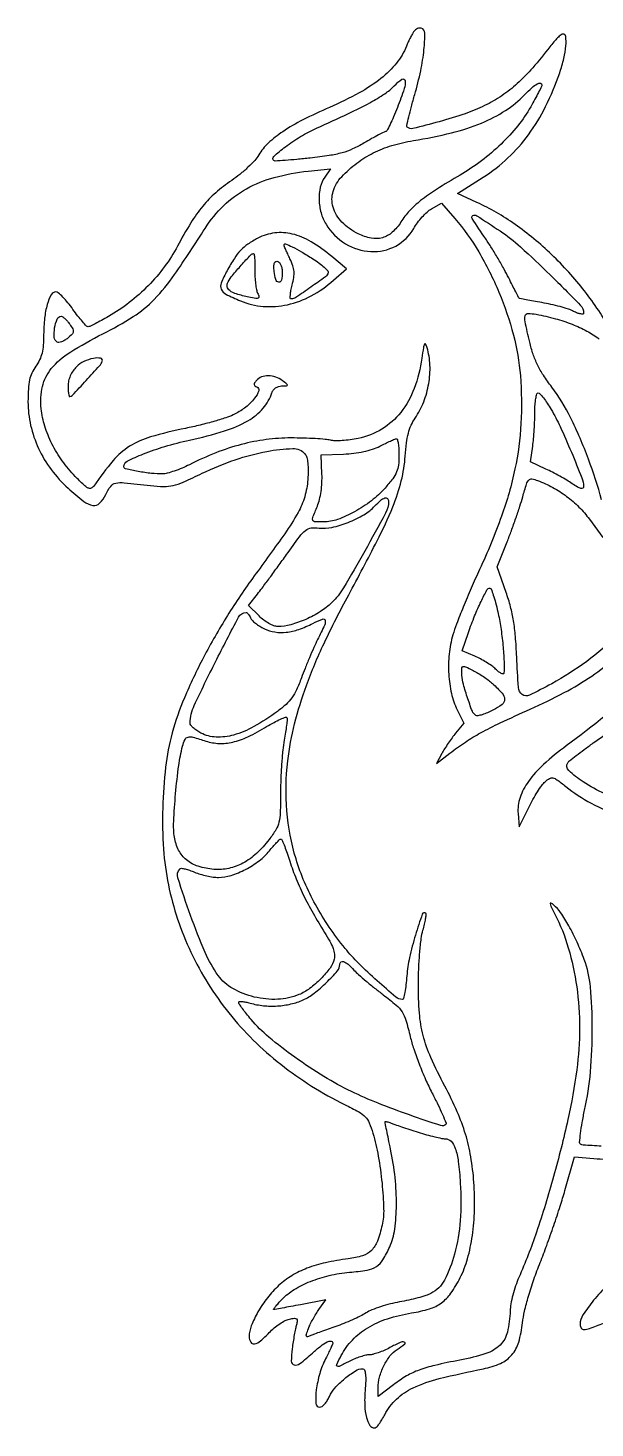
# Model space of a CAD drawing. Extents: x 42 to 468, y 35 to 447.
# Drawn here: x 42.5 to 205.3, y 45 to 446.7 of the extents above; entities that cross this region are included whole.
import ezdxf

# ---------------------------------------------------------------- set-up
doc = ezdxf.new("R2010")
doc.units = 0

msp = doc.modelspace()

# ---------------------------------------------------------------- linework, layer by layer
for points in [[(209.957149, 359.729922, 0.03733), (202.247945, 371.283036, 0.035959), (192.817339, 381.716784, 0.037023), (182.309511, 390.388472, 0.046686), (171.38899, 396.679453), (165.841255, 399.21929), (173.170627, 403.924851, 0.045356), (180.274082, 409.453728, 0.046527), (186.197566, 416.129408, 0.043552), (191.091796, 424.189115, 0.03184), (195.123324, 433.858447, 0.023636), (196.337103, 438.015215, 0.038648), (196.920049, 441.637109, 0.04897), (196.879403, 444.253116, 0.381377), (196.042632, 445, 0.177013), (195.523265, 444.810182, 0.018426), (194.546155, 443.922208, 0.021078), (193.432081, 442.736252, 0.015357), (192.292632, 441.330922, -0.01638), (187.383671, 435.301756, -0.030206), (182.954355, 430.792828, -0.035005), (178.510888, 427.316169, -0.03416), (173.590535, 424.461896, -0.032065), (167.994991, 422.140507, -0.015038), (160.502344, 419.83037, -0.007032), (152.978984, 417.869735, -0.26235), (151.339076, 418.327591, -0.256252), (151.23291, 418.691729, -0.002976), (151.80984, 421.224429, -0.008125), (152.553232, 424.182989, -0.005105), (153.513461, 427.617385, 0.018345), (155.23083, 434.452689, 0.027707), (156.172448, 440.51592, 0.025799), (156.396528, 445.271846, 0.316252), (155.400085, 446.676179, 0.116886), (154.906314, 446.729902, 0.070295), (154.334665, 446.57495, 0.064212), (153.775423, 446.24479, 0.064046), (153.317683, 445.783305, 0.034187), (152.858574, 445.090227, 0.010762), (152.267466, 443.995721, 0.010694), (151.658659, 442.74268, 0.011659), (151.122139, 441.5, -0.074767), (148.267435, 436.666758, -0.054301), (143.817499, 432.268691, -0.043195), (137.523612, 428.102698, -0.022286), (129.029803, 423.959825, 0.015255), (121.39076, 420.365894, 0.030479), (115.636407, 416.985092, 0.038951), (111.465789, 413.680936, 0.072601), (108.767387, 410.330323, -0.0514), (107.596696, 408.743948, -0.019017), (105.647978, 406.760211, -0.018611), (103.341114, 404.740786, -0.021325), (100.989836, 402.993098, 0.030649), (96.381016, 399.432154, 0.04034), (92.679742, 395.623097, 0.034647), (89.248318, 390.828183, 0.015785), (85.414973, 384.137942, -0.037809), (81.696752, 378.263921, -0.034033), (77.013929, 372.793141, -0.033651), (71.573123, 367.948223, -0.034888), (65.594162, 363.94061, -0.005789), (63.587905, 362.820553, -0.008204), (61.775609, 361.874303, -0.005101), (60.239501, 361.123575, -0.108396), (59.748337, 361.009384, -0.210962), (59.313902, 361.194775, -0.008853), (58.162283, 362.471507, -0.013969), (56.83551, 364.08471, -0.009339), (55.404532, 366, 0.016048), (53.933258, 367.915088, 0.022047), (52.483248, 369.53125, 0.019601), (51.204541, 370.7375, 0.181208), (50.50402, 371, 0.276995), (49.149764, 370.187409, 0.05285), (48.026987, 367.411178, 0.04278), (47.253461, 363.457489, 0.026931), (47, 358.755147, -0.018425), (46.886839, 355.685358, -0.042195), (46.522788, 353.400915, -0.051299), (45.839676, 351.499351, -0.043078), (44.75, 349.65437, 0.045066), (43.617029, 347.718584, 0.055519), (42.942416, 345.739566, 0.041088), (42.600033, 343.227774, 0.013337), (42.5, 339.478283, 0.056317), (43.264578, 332.711676, 0.052385), (45.523697, 326.109829, 0.051338), (49.160853, 320.000151, 0.049775), (54.000159, 314.689766, 0.017519), (58.535527, 310.890756, 0.123694), (61.145557, 309.737367, 0.245384), (63.070553, 310.356742, 0.083834), (64.806356, 312.835188, -0.049451), (66.239296, 315.212137, -0.184058), (67.689283, 316.132196, -0.075054), (70.099367, 316.256557, -0.004149), (77.623076, 315.451702, 0.022221), (81.475285, 315.179928, 0.064336), (84.129031, 315.452885, 0.046482), (87.068346, 316.439646, 0.007591), (92.530744, 318.957838, -0.02878), (101.961893, 322.83021, -0.036534), (111.059484, 325.240876, -0.038432), (118.536218, 326.060322, -0.231616), (121.997927, 324.502498, -0.109572), (122.508198, 323.508939, -0.036131), (122.81024, 321.885505, -0.029609), (122.921542, 319.76807, -0.016382), (122.819399, 317.17997, -0.052888), (121.933011, 312.249749, -0.055892), (120.039866, 307.711852, -0.027715), (116.199978, 301.618561, -0.003846), (107.448767, 289.5, 0.019111), (99.743815, 278.113566, 0.018703), (92.871801, 266.091342, 0.019704), (87.382071, 254.505017, 0.034699), (83.913622, 244.5, 0.036755), (82.011947, 234.657581, 0.023), (81.17454, 222.94769, 0.022909), (81.41616, 211.111779, 0.034306), (82.805235, 200.869982, 0.059583), (89.273068, 181.509369, 0.058752), (100.146624, 164.11984, 0.057318), (115.044933, 149.378432, 0.051912), (133.383337, 137.833561, -0.0117), (137.4321, 135.717854, -0.071836), (139.304072, 134.299625, -0.094885), (140.455436, 132.579329, -0.027991), (141.53204, 129.580154, -0.029326), (143.062173, 123.046256, -0.01813), (144.125274, 115.227922, -0.017319), (144.599944, 107.850932, -0.062741), (144.151439, 103.17849, -0.033559), (142.798694, 98.61386, -0.108725), (141.098583, 95.971938, -0.119877), (138.54969, 94.430932, -0.045247), (134.452158, 93.53729, 0.02186), (127.861826, 92.419504, 0.038821), (122.586432, 90.84912, 0.045479), (118.23204, 88.70352, 0.049037), (114.454786, 85.851558, 0.040175), (111.259737, 82.392732, 0.035654), (108.516002, 78.331812, 0.037309), (106.597167, 74.342544, 0.09371), (106, 71.184276, 0.136108), (106.436086, 69.611967, 0.318771), (107.49623, 69.148021, 0.126091), (109.258824, 70.01148, 0.027064), (111.744923, 72.376726, -0.029672), (113.15679, 73.706009, -0.026763), (114.763855, 74.908641, -0.027737), (116.322699, 75.829266, -0.072407), (117.549565, 76.254226, -0.020209), (119.023303, 76.474656, -0.199744), (119.611825, 76.301442, -0.26396), (119.809363, 75.798291, -0.034334), (119.558987, 74.6275, 0.020047), (119.283517, 73.49808, 0.005758), (118.947759, 71.729641, 0.005784), (118.614832, 69.724596, 0.006123), (118.335099, 67.75, 0.030978), (118.094147, 64.134674, 0.354586), (118.927452, 63.097631, 0.223871), (120.551827, 63.47469, 0.016538), (124.13168, 66.5, -0.017455), (126.537268, 68.525399, -0.049468), (128.38684, 69.700616, -0.123493), (129.516988, 69.955054, -0.407115), (130, 69.460162, -0.10178), (129.925962, 69.100213, -0.004257), (129.396281, 67.895514, -0.007205), (128.732181, 66.474425, -0.005043), (127.944785, 64.89177, 0.046361), (126.239211, 60.610246, 0.041094), (125.265591, 55.91093, 0.04355), (125.130102, 52.053117, 0.399081), (126.239389, 51, 0.155851), (126.911494, 51.214711, 0.053628), (127.684336, 51.900214, 0.047023), (128.428971, 52.89185, 0.039373), (129.026741, 54.06456, -0.088276), (130.542898, 56.436265, -0.033676), (133.39945, 59.143579, -0.031883), (136.487375, 61.383279, -0.141882), (138.616982, 62, -0.318699), (139.114407, 61.647098, -0.058907), (139.372774, 60.48641, -0.03488), (139.433283, 58.573257, -0.010497), (139.261205, 55.665287, 0.029348), (139.170433, 51.428237, 0.053905), (139.668427, 48.017055, 0.077635), (140.644903, 45.755728, 0.257529), (142.01486, 45, 0.209445), (142.48982, 45.208084, 0.024183), (143.254326, 46.122034, 0.025826), (144.09277, 47.356572, 0.018305), (144.908012, 48.819689, -0.086706), (148.274342, 53.296709, -0.079522), (153.054098, 56.527436, -0.048122), (160.534935, 59.16948, -0.011982), (173.214829, 61.996545, 0.055081), (178.143089, 63.550547, 0.112847), (181.374084, 65.957418, 0.105623), (183.366887, 69.645983, 0.044438), (184.470681, 75.203643, -0.031307), (185.032165, 78.477912, -0.013127), (186.176729, 82.803465, -0.012325), (187.718685, 87.624165, -0.011341), (189.536759, 92.5, 0.007295), (191.414891, 97.415051, 0.004839), (193.432762, 103.106283, 0.00487), (195.285469, 108.672561, 0.009454), (196.637505, 113.159686), (199.349987, 122.819373), (204.924994, 122.357649, -0.00815), (212.255213, 121.630087, -0.068143)], [(207.079211, 125.858922, -0.001345), (201.858184, 126.186287, -0.122676), (201.131875, 126.418497, -0.281819), (200.854667, 126.967162, -0.009184), (201.11117, 129.525561, -0.015129), (201.577174, 132.639495, -0.009639), (202.298116, 136.231399, 0.032802), (203.973703, 147.186333, 0.022262), (204.499688, 159.799214, 0.021993), (203.948036, 171.573535, 0.065782), (202.175499, 179.420093, 0.018687), (200.12316, 184.399997, 0.020515), (197.761866, 189.056516, 0.021364), (195.399415, 192.883512, 0.070692), (193.414053, 195.07133, 0.041741), (192.620873, 195.624861, 0.621311), (192.404772, 195.481409, 0.081716), (192.628965, 194.730632, 0.004351), (193.743754, 192.491608, -0.046481), (197.606965, 182.756282, -0.036314), (200.004452, 171.632168, -0.034812), (200.837966, 159.75832, -0.03393), (200.030002, 147.779803, -0.020918), (197.479774, 133.523721, -0.0133), (193.382106, 117.165355, -0.013343), (188.466883, 101.203725, -0.022749), (183.409926, 88.20041, 0.022525), (182.479818, 85.811913, 0.017493), (181.678635, 83.139976, 0.01781), (181.106735, 80.591151, 0.040259), (180.90032, 78.62557, -0.051643), (180.121363, 72.542096, -0.141866), (178.020001, 68.806416, -0.1177), (173.967515, 66.364965, -0.030202), (166.5, 64.477937, 0.009095), (159.256458, 62.969425, 0.032927), (154.745885, 61.626648, 0.044717), (151.201109, 59.938111, 0.029521), (147.455954, 57.414516), (143, 54.01321), (143, 56.538724, -0.06744), (143.412555, 59.58347, -0.047485), (144.645183, 62.81646, -0.048382), (146.417372, 65.669451, -0.084759), (148.447683, 67.557677, 0.021518), (150.63793, 69.131485, 0.626362), (150.524863, 69.650602, 0.170172), (149.302926, 69.528082, 0.01374), (146.372054, 68.059422, -0.019788), (144.750274, 67.271138, -0.019205), (143.055157, 66.604955, -0.019524), (141.521586, 66.135584, -0.064582), (140.476251, 66, 0.060259), (139.438004, 65.874416, 0.019104), (137.935824, 65.444166, 0.018765), (136.283073, 64.832088, 0.019822), (134.711442, 64.107799, -0.005481), (131.855631, 62.691046, -0.277734), (131.258787, 62.746264, -0.361741), (131.131689, 63.259981, -0.007443), (132.410724, 65.79966, -0.071343), (135.609227, 70.243452, -0.065266), (140.017658, 73.765815, -0.057776), (145.684229, 76.353413, -0.038651), (152.622621, 78.019589, 0.033831), (157.748555, 79.198447, 0.083832), (161.18865, 80.906945, 0.084027), (163.872366, 83.647585, 0.034104), (166.563204, 88.146147, 0.049933), (168.675747, 93.575085, 0.032106), (170.066327, 100.192536, 0.029415), (170.692606, 107.619884, 0.024886), (170.499874, 115.5, 0.022944), (169.612638, 122.852233, 0.031961), (168.102822, 129.304079, 0.03041), (165.7173, 135.747504, 0.018194), (162.150624, 143.097964, -0.017046), (158.145676, 151.303629, -0.041937), (155.935184, 157.630037, -0.044005), (154.869785, 164.053343, -0.020489), (154.570292, 172.5, -0.009939), (154.685425, 177.030457, -0.009978), (154.980492, 181.546839, -0.009842), (155.393691, 185.47217, -0.038827), (155.881289, 187.850942, 0.011948), (156.326363, 189.552064, 0.01778), (156.626723, 191.061287, 0.013028), (156.794428, 192.2975, 0.227345), (156.66339, 192.669943, 0.55297), (155.680473, 192.44514, 0.010559), (153.729694, 186.450158, 0.018229), (152.031714, 179.989941, 0.03606), (151.247918, 174.75, -0.010693), (150.994083, 172.162228, -0.017442), (150.65568, 169.982813, -0.011562), (150.284348, 168.257943, -0.346896), (149.957301, 168, -0.176498), (148.13557, 168.663742, -0.007154), (142.747686, 173.323942, -0.013506), (137.427365, 178.324469, -0.026453), (133.522868, 182.631041, -0.044043), (125.018399, 195.18152, -0.052776), (119.436003, 208.309472, -0.054006), (116.811217, 222.053466, -0.049791), (117.080123, 236.431132, -0.031924), (119.036873, 247.062001, -0.026449), (122.425016, 258.064176, -0.022732), (127.491198, 270.145155, -0.013446), (134.564557, 284.089928, 0.005526), (142.726582, 299.568284, 0.021819), (147.220716, 309.352522, 0.034882), (149.670229, 316.813719, 0.045364), (150.793008, 323.91498, -0.014532), (151.15091, 327.662834, -0.03273), (151.688876, 330.464532, -0.041269), (152.484474, 332.730695, -0.044055), (153.627809, 334.783475, 0.055695), (156.088588, 339.453528, 0.051349), (157.54124, 344.680488, 0.052109), (157.884909, 350.014283, 0.061566), (157.066208, 355, 0.053172), (156.654701, 355.995496, 0.605594), (156.324742, 355.990061, 0.076956), (156.012901, 355.022125, 0.004666), (155.560076, 352, -0.053829), (153.367459, 343.302592, -0.079129), (149.509645, 336.445034, -0.088219), (144.083174, 331.642784, -0.086156), (137.289921, 328.956388, -0.017942), (135.018341, 328.569234, -0.017431), (132.702853, 328.341415, -0.017636), (130.656103, 328.284199, -0.059717), (129.332494, 328.452685, 0.040622), (127.855005, 328.698259, 0.006714), (124.971661, 328.900644, 0.007337), (121.565669, 329.043693, 0.006428), (118.003238, 329.095157, 0.033473), (110.887042, 328.629584, 0.031295), (103.731285, 327.217574, 0.029507), (96.420397, 324.824085, 0.023414), (88.83822, 321.41802, -0.017815), (86.711673, 320.433985, -0.017218), (84.496378, 319.591689, -0.017423), (82.497425, 318.986321, -0.058461), (81.145387, 318.792437, -0.033619), (77.9287, 318.926233, -0.019611), (74.108919, 319.495723, -0.010541), (70.514351, 320.255478, -0.348519), (70, 320.903757, -0.284387), (70.935294, 322.415168, -0.02027), (75.647559, 324.530698, -0.024168), (81.771198, 326.649501, -0.016778), (88.864966, 328.470133, 0.020458), (98.909083, 331.126892, 0.055698), (105.643122, 334.059955, 0.08136), (109.988821, 337.606059, 0.104548), (112.526172, 342.082462, -0.088915), (112.92472, 342.839303, -0.074914), (113.58256, 343.463534, -0.072858), (114.414116, 343.879867, -0.076185), (115.317388, 344.031803, 0.00758), (116.74757, 344.074334, 0.355507), (116.950329, 344.25507, 0.271665), (116.838939, 344.541489, 0.00545), (115.55887, 345.531803, 0.078499), (113.612721, 346.572065, 0.081544), (111.466357, 346.94377, 0.090487), (109.50488, 346.603571, 0.132227), (108.080707, 345.597246, 0.031553), (107.557316, 344.878858, 0.157469), (107.433539, 344.402429, 0.22998), (107.630722, 344.050151, 0.071787), (108.187099, 343.770967, -0.416576), (108.747585, 342.638609, -0.08634), (107.560001, 340.475374, -0.056021), (105.050732, 337.970337, -0.050264), (101.959005, 335.979086, -0.037387), (99.754244, 335.054701, -0.010012), (96.122518, 333.922347, -0.010088), (91.931972, 332.798401, -0.010265), (87.72363, 331.851427, 0.019517), (77.666244, 329.391974, 0.070659), (71.664788, 326.712269, 0.077238), (66.926644, 322.596658, 0.026265), (61.399748, 315.309864, -0.149827), (60.622255, 314.685027, -0.217063), (59.755446, 314.726641, -0.072937), (58.506368, 315.62041, -0.008422), (56.057128, 318.060571, -0.037464), (52.34613, 322.506713, -0.038657), (49.383243, 327.412224, -0.040308), (47.319824, 332.496966, -0.050564), (46.290284, 337.476359, -0.082303), (46.684041, 343.882211, -0.116376), (49.197906, 348.99028, -0.080877), (54.526026, 353.66667, -0.024088), (64, 358.975672, 0.027257), (72.718314, 363.934032, 0.057346), (78.736292, 368.862316, 0.04178), (84.556223, 375.963772, 0.008972), (93.354924, 389.245555, -0.058934), (98.682018, 395.767807, -0.065421), (105.214533, 400.606546, -0.060496), (113.214955, 403.858123, -0.04075), (122.918845, 405.661398), (129.337691, 406.320208), (127.668845, 403.937598, 0.098479), (126.417459, 401.094936, 0.061723), (126.071358, 397.465568, 0.059365), (126.629221, 393.692915, 0.072169), (128.050407, 390.418441, 0.116666), (133.62939, 384.844567, 0.126755), (140.946407, 382.577193, 0.135531), (148.080331, 384.180657, 0.141971), (153.230715, 389.200565, -0.030776), (154.307631, 390.852558, -0.023993), (155.667431, 392.509519, -0.024546), (157.089117, 393.93441, -0.052781), (158.339264, 394.849701), (161.178529, 396.5), (165.049933, 392.037057, -0.045874), (171.88844, 382.515741, -0.034026), (177.679138, 370.919876, -0.033981), (181.852099, 358.624209, -0.045264), (183.83293, 347, -0.033132), (183.999399, 333.219178, -0.038309), (182.287984, 320.203771, -0.035054), (178.439159, 306.686951, -0.021396), (172.124244, 291.335873, 0.005817), (169.726383, 285.986792, 0.005643), (167.428576, 280.529154, 0.005582), (165.515646, 275.684344, 0.020716), (164.472242, 272.571885, 0.044748), (163.402182, 267.084796, 0.040296), (163.271266, 261.295776, 0.041612), (164.055168, 255.777592, 0.058857), (165.717297, 251.106596), (167.619908, 247.261078), (165.257297, 244.380539, 0.014048), (164.238665, 243.064903, 0.00904), (163.129151, 241.486421, 0.009086), (162.098777, 239.901385, 0.016842), (161.330253, 238.573234), (159.765821, 235.646469), (163.632911, 238.643236, -0.017823), (168.057485, 241.826296, -0.021596), (172.429214, 244.47546, -0.015701), (178.008437, 247.311036, -0.004714), (186.671819, 251.277841, 0.016776), (196.417974, 256.028025, 0.027142), (204.320363, 260.779239, 0.029631), (211.149702, 266.023335, 0.026168)], [(207.172183, 311.297564, 0.02312), (203.385786, 323.032732, 0.024474), (198.257039, 334.921325, 0.047957), (192.855399, 343.691044, -0.01778), (190.473151, 347.082553, -0.030025), (188.757153, 350.102265, -0.032248), (187.497964, 353.146062, -0.024978), (186.513783, 356.596801, -0.004373), (185.192591, 362.528961, -0.111696), (185.212434, 364.172053, -0.34937), (186.031283, 364.812862, -0.04434), (188.421484, 364.580707, -0.020324), (193.888189, 363.323249, -0.027121), (198.720856, 361.716602, -0.029956), (202.916939, 359.766315, -0.039269), (206.466353, 357.473821, 0.010663)], [(211.963778, 272.620671, -0.033017), (202.883516, 264.9838, -0.032679), (192.84677, 258.579918, -0.01348), (186.437027, 255.278459, -0.282164), (184.382844, 255.487384, -0.214589), (183.290775, 257.502458, -0.008132), (182.786273, 266.25, 0.009707), (182.428323, 272.134102, 0.020589), (181.875824, 276.664875, 0.02411), (181.022834, 280.652601, 0.020127), (179.746101, 284.791825), (177.171326, 292.08365), (180.043877, 299.291825, 0.006692), (181.260662, 302.468112, 0.004762), (182.542382, 306.057978, 0.004808), (183.699918, 309.507104, 0.010201), (184.515631, 312.203419, -0.007218), (185.603112, 315.876987, -0.110198), (186.259395, 317.018556, -0.251193), (187.146206, 317.32959, -0.051454), (188.807417, 316.891774, -0.034741), (193.152362, 314.89928, -0.035846), (197.131962, 312.34242, -0.036309), (200.65881, 309.278182, -0.037778), (203.654836, 305.773877), (207.5, 300.520523)], [(219.025299, 258.659276, -0.024805), (197.023005, 240.733499, 0.025252), (190.478363, 235.39169, 0.053826), (186.137315, 230.523373, 0.072051), (183.755117, 225.911691, 0.104072), (183.182286, 221.373261), (183.5, 217.5), (186.245909, 223.09131, -0.014015), (187.441232, 225.362119, -0.014025), (188.761626, 227.561825, -0.013984), (190.019771, 229.414236, -0.052709), (190.954095, 230.458457, -0.049124), (192.235565, 231.407387, -0.192918), (193.188096, 231.55922, -0.102738), (194.333306, 231.03699, -0.009313), (196.846268, 229.121758, 0.044124), (204.209582, 224.280039, 0.039735), (212.566055, 220.607819, 0.034606)], [(208.129621, 226.958235, -0.037264), (201.829236, 230.416117, -0.044673), (197.715425, 233.646808, -0.35637), (197.421817, 235.873497, -0.084891), (197.938515, 236.459122, -0.004834), (199.835098, 237.958004, -0.007281), (202.146691, 239.695572, -0.005272), (204.769778, 241.566105, 0.019358), (216.655713, 250.557516, 0.028349)], [(208.704895, 85.869058, 0.029647), (204.834469, 81.636161, 0.0273), (201.793885, 77.438058, 0.144046), (201, 74.739566, 0.135306), (201.305933, 73.629741, 0.279268), (202.071989, 73.222924, 0.07526), (203.694969, 73.56328, 0.006284), (207.711835, 75.119045, -0.020502)]]:
    msp.add_lwpolyline(points, format="xyb")
for points in [[(148.529255, 423.897125, -0.007737), (147.444246, 421.252707, -0.012213), (146.423793, 419.023274, -0.006227), (145.509083, 417.205171, -0.276227), (145.161631, 416.990616, 0.114341), (144.717468, 416.881038, 0.003735), (143.078729, 416.034047, 0.006978), (141.155405, 414.987153, 0.004776), (139, 413.747388, -0.025832), (135.696742, 412.028198, -0.039068), (132.653465, 410.916879, -0.030813), (128.986712, 410.133719, -0.010066), (123.5, 409.423748, -0.003604), (119.636038, 409.030813, -0.00567), (116.31204, 408.75497, -0.001804), (113.443675, 408.560061, -0.187531), (113.072902, 408.677407, -0.459489), (113.034965, 409.859244, -0.023117), (116.391099, 412.658798, -0.027811), (120.753937, 415.60145, -0.029551), (125.331055, 417.976793, 0.00497), (134.526827, 422.189212, 0.015008), (140.672914, 425.307415, 0.021653), (144.904129, 427.859991, 0.055229), (147.648593, 430.155098, -0.052769), (149.862507, 432.025057, -0.555074), (150.747437, 431.632493, -0.118168), (150.527217, 429.332015, -0.0108)], [(190, 430.371727, -0.11536), (189.900231, 429.94506, -0.003357), (189.060843, 428.276626, -0.00659), (188.027936, 426.321415, -0.004474), (186.80287, 424.121727, -0.040214), (183.117931, 418.706211, -0.031169), (178.305985, 413.438157, -0.030094), (172.671085, 408.613116, -0.030474), (166.520417, 404.521335, 0.009584), (159.763751, 400.422679, 0.026305), (155.215261, 397.195818, 0.036538), (151.998592, 394.242908, 0.048032), (149.559487, 391.094233, -0.067702), (147.05456, 388.109965, -0.116697), (144.230546, 386.548957, -0.116605), (141.004817, 386.418383, -0.067529), (137.310372, 387.669631, -0.080995), (132.608251, 391.048198, -0.126681), (130.085463, 395.313785, -0.144426), (130.107242, 399.855639, -0.118632), (132.559747, 404.062362, -0.038958), (136.927155, 407.962482, -0.046216), (141.615426, 410.893268, -0.044425), (146.918532, 412.996256, -0.031926), (153.133156, 414.418063, 0.020242), (164.064088, 416.651633, 0.037183), (172.693835, 419.476712, 0.045128), (179.553716, 423.055851, 0.057546), (185.069714, 427.571927, -0.015748), (187.17793, 429.614252, -0.055448), (188.704153, 430.720624, -0.175476), (189.583002, 430.870625, -0.362885)], [(178.005077, 388.496625, -0.037249), (183.884018, 383.922905, -0.010228), (192.424442, 375.868974, -0.004452), (201.052187, 367.24036, -0.196586), (202, 364.922846, -0.368542), (201.780036, 364.664954, -0.083657), (201.15795, 364.670254, -0.050002), (200.233458, 364.931463, -0.025496), (199.133448, 365.430991, 0.039896), (197.612308, 366.069641, 0.012855), (195.268345, 366.774322, 0.01273), (192.610189, 367.427278, 0.013936), (190.00102, 367.922433, -0.003553), (187.581504, 368.329745, -0.005534), (185.503109, 368.718598, -0.001891), (183.720814, 369.079524, -0.164267), (183.487873, 369.215761, -0.059262), (183.329009, 369.449185, -0.00076), (182.509596, 371.03213, -0.002201), (181.571193, 372.871547, -0.001441), (180.5048, 375, 0.011522), (179.178668, 377.518764, 0.006168), (177.431569, 380.570115, 0.006138), (175.571093, 383.641631, 0.009541), (173.8845, 386.238691, -0.004231), (170.00633, 392.073784, -0.436906), (170.21794, 392.917659, -0.275727), (171.331355, 392.876661, -0.002955)], [(108.502229, 386.424597, 0.028886), (105.621425, 384.704065, 0.053886), (103.551716, 382.947246, 0.047463), (101.743919, 380.639273, 0.017796), (99.649874, 377.098036, 0.025988), (97.948914, 373.544786, 0.205321), (97.967677, 371.759616, 0.173864), (99.284304, 370.373827, 0.017732), (103.465531, 368.449955, 0.079352), (110.05473, 366.855564, 0.074179), (116.974752, 367.334158, 0.06964), (123.827108, 369.883659, 0.057721), (130.210161, 374.350237), (133.920322, 377.643078), (129.696853, 381.173461, 0.038898), (123.76027, 385.398138, 0.074605), (118.370132, 387.625137, 0.091501), (113.34214, 387.929061, 0.089868)], [(107.623198, 377.25, 0.017095), (107.657444, 375.294873, 0.017136), (107.825212, 373.348224, 0.017232), (108.08791, 371.663691, 0.06294), (108.422129, 370.63757, -0.042563), (108.806582, 369.602118, -0.370547), (108.613569, 369.191365, -0.150376), (107.934798, 369.10726, -0.009115), (105.900132, 369.505882, -0.019153), (102.338821, 370.415222, -0.086431), (100.423272, 371.366023, -0.192498), (99.717687, 372.498259, -0.168658), (99.937145, 373.882555, -0.049799), (101.185275, 375.742994, -0.010759), (103.719782, 378.680121, -0.005145), (106.457721, 381.656137, -0.207073), (107.252411, 382, -0.381871), (107.429336, 381.841806, -0.008442), (107.546951, 380.604688, -0.01476), (107.621201, 379.071266, -0.008885)], [(124.304447, 380.5, -0.016983), (126.079781, 379.27793, -0.025753), (127.527057, 378.0875, -0.02341), (128.565239, 377.046747, -0.265327), (128.686726, 376.5, -0.15966), (127.890793, 375.377295, -0.006092), (123.684647, 372.340948, -0.006395), (119.420439, 369.421843, -0.14794), (118.025916, 369, -0.400905), (117.793513, 369.222028, -0.03102), (117.808974, 370.166556, -0.029044), (117.984962, 371.448217, -0.016577), (118.33785, 372.971256, 0.026364), (118.802209, 375.170176, 0.060074), (118.862163, 376.86318, 0.061459), (118.518178, 378.498151, 0.028718), (117.698919, 380.505183, -0.004401), (117.047996, 381.901693, -0.006353), (116.499058, 383.148762, -0.003532), (116.057761, 384.207578, -0.097262), (116, 384.501703, -0.525568), (116.403769, 384.779725, -0.021071), (118.339671, 383.94543, -0.020459), (120.985772, 382.534185, -0.009511)], [(115.5, 376.666667, -0.05067), (115.271157, 374.414308, -0.379302), (114.480598, 373.821743, -0.311923), (113.620762, 374.526462, -0.04605), (113.178653, 376.857116, -0.019317), (113.088724, 378.438645, -0.087338), (113.231858, 379.348344, -0.211459), (113.603159, 379.749254, -0.184216), (114.178653, 379.773782, -0.150239), (114.6851, 379.412226, -0.062696), (115.111854, 378.679382, -0.054251), (115.402177, 377.719466, -0.046359)], [(54.474104, 361.75, -0.024672), (55.351662, 360.366052, -0.164454), (55.503476, 359.575772, -0.164236), (55.144741, 358.854915, -0.02459), (53.926643, 357.75536, -0.033801), (53.043561, 357.128182, -0.043916), (52.155668, 356.685845, -0.050484), (51.385952, 356.469885, -0.183579), (50.895836, 356.564377, -0.238777), (50.056085, 357.938837, -0.058491), (50.15768, 360.670054, -0.060499), (50.876283, 363.218127, -0.30252), (52.050285, 364, -0.15878), (52.471452, 363.862795, -0.0296), (53.107258, 363.339063, -0.029071), (53.804995, 362.611455, -0.022971)], [(56.454545, 349.545455, 0.045263), (55.430904, 348.317572, 0.046211), (54.652985, 346.933709, 0.047852), (54.164625, 345.480141, 0.057185), (54, 344.045455, 0.014795), (54.034553, 342.87794, 0.024245), (54.140825, 341.894602, 0.021175), (54.291049, 341.147695, 0.345313), (54.479405, 341, 0.206892), (55.215398, 341.318161, 0.002033), (59.232461, 345.624341, 0.003672), (63.039581, 349.799988, 0.093731), (63.833333, 351.109263, 0.471841), (63.33514, 351.972064, 0.093838), (61.282259, 351.92748, 0.057764), (58.526179, 351.001146, 0.086654)], [(192.687998, 337.269418, -0.024487), (195.256389, 332.349551, -0.008579), (198.473209, 325.04851, -0.005149), (201.487161, 317.664927, -0.091448), (201.983178, 315.151799, -0.25178), (201.755395, 314.715153, -0.214566), (201.237916, 314.624225, -0.070127), (200.28003, 315.016634, -0.014949), (198.75, 315.973174, 0.014206), (197.193561, 316.949444, 0.007068), (195.170381, 318.101584, 0.007009), (193.039008, 319.237104, 0.010229), (191.127893, 320.172183), (186.755787, 322.201616), (187.377893, 326.740379, 0.012085), (187.616682, 328.862586, 0.006279), (187.817256, 331.520507, 0.00624), (187.954953, 334.256653, 0.009451), (188, 336.639571, -0.016808), (188.069096, 338.694429, -0.027406), (188.281367, 340.425374, -0.026222), (188.583083, 341.71831, -0.333919), (188.957846, 342, -0.21227), (189.467106, 341.773598, -0.016611), (190.44869, 340.610392, -0.020346), (191.556262, 339.081764, -0.014061)], [(149, 324.14079, -0.028916), (148.836983, 321.324344, -0.071892), (148.309186, 319.333646, -0.062244), (147.189785, 317.410075, -0.017609), (144.988863, 314.724688, -0.048335), (141.091293, 311.076114, -0.038286), (136.259414, 307.915365, -0.03962), (131.355888, 305.704673, -0.086301), (127.303656, 305, -0.012342), (124.78652, 305.062144, -0.296624), (124.24146, 305.456291, -0.187986), (124.244331, 306.246974, -0.005128), (125.566604, 309.505164, 0.040057), (126.185263, 311.399211, 0.023678), (126.630695, 313.736862, 0.022637), (126.873439, 316.266255, 0.024179), (126.87856, 318.751929), (126.623911, 324.249282), (133.061956, 324.484592, 0.020605), (136.045877, 324.717026, 0.02372), (138.861881, 325.189912, 0.025611), (141.389367, 325.87588, 0.038421), (143.5, 326.750967, -0.004993), (145.08675, 327.536834, -0.006642), (146.545312, 328.217421, -0.004836), (147.776577, 328.757886, -0.065005), (148.25, 328.891016, -0.384747), (148.544399, 328.693782, -0.022341), (148.779687, 327.540593, -0.024633), (148.9461, 325.99621, -0.014522)], [(146, 310.883424, -0.123454), (145.167054, 307.561319, -0.004965), (139.148329, 296.577001, -0.0073), (133.038184, 286.047271, -0.064741), (129.713447, 281.848062, -0.052522), (126.433433, 279.266204, -0.036299), (122.260311, 277.043838, -0.036842), (117.942333, 275.501213, -0.067471), (114.244938, 275, -0.091024), (113.105282, 275.209204, -0.036493), (111.662797, 275.881346, -0.034304), (110.16211, 276.859374, -0.034822), (108.817226, 278.028928), (105.788298, 281.057856), (108.349722, 284.278928, 0.007325), (109.705943, 286.036671, 0.001846), (111.860841, 288.93805, 0.001884), (114.299289, 292.272893, 0.0019), (116.705573, 295.616561, -0.005317), (120.47005, 300.772817, -0.061275), (122.201046, 302.580753, -0.140302), (123.793168, 303.265095, -0.064889), (126.065935, 303.259581, 0.088608), (129.735149, 303.423817, 0.038659), (134.41064, 304.863784, 0.038578), (138.909881, 307.054722, 0.071705), (142.075925, 309.580818, -0.024648), (143.738346, 311.184202, -0.099711), (144.954709, 311.87947, -0.290625), (145.674068, 311.699491, -0.192311)], [(177.353187, 279.25, -0.017703), (178.1999, 274.7298, -0.012971), (178.830243, 269.665441, -0.012936), (179.172133, 264.926424, -0.035513), (179.088861, 261.575686, -0.415564), (178.871462, 261.397261, -0.09327), (178.361156, 261.547574, -0.048079), (177.611992, 262.026224, -0.022395), (176.736353, 262.777958, 0.033904), (175.607095, 263.703173, 0.016575), (174.055117, 264.732171, 0.016361), (172.364039, 265.699543, 0.022782), (170.787481, 266.444329), (167.102257, 267.984114), (168.928816, 273.242057, -0.011955), (170.722209, 278.031907, -0.017173), (172.554891, 282.174549, -0.011185), (174.253768, 285.492483, -0.275467), (175.105059, 286, -0.312536), (175.451326, 285.760128, -0.009406), (176.068483, 284.017187, -0.015525), (176.72001, 281.837492, -0.009709)], [(106.362196, 277.498516, 0.105683), (106.809067, 276.81195, 0.029606), (107.773616, 275.959082, 0.028456), (109.006725, 275.101026, 0.026523), (110.357936, 274.366355, 0.07152), (113.397613, 273.418827, 0.067344), (116.646097, 273.337949, 0.057307), (120.235754, 274.156066, 0.03324), (124.306081, 275.901134, -0.02388), (127.029701, 277.129631, -0.444079), (127.783686, 276.756201, -0.179555), (127.679008, 275.454213, -0.00759), (125.628264, 271.216756, 0.011131), (124.557727, 268.964166, 0.005419), (123.286759, 266.044319, 0.005372), (122.029261, 262.976119, 0.007732), (120.987707, 260.23199, -0.020014), (119.611535, 256.858398, -0.048375), (118.26532, 254.528928, -0.052635), (116.569984, 252.618679, -0.027738), (114.109443, 250.611382, -0.028903), (107.334597, 246.258923, -0.0597), (101.531128, 243.846221, -0.079404), (96.519962, 243.260971, -0.10919), (92.150848, 244.421993, -0.028953), (90.947119, 245.135615, -0.037114), (89.935673, 245.932378, -0.040581), (89.225907, 246.696919, -0.175585), (89.034421, 247.27568, -0.102312), (90.234617, 252.355326, -0.008157), (96.298648, 264.837097, -0.004517), (102.966158, 277.719696, -0.27788), (105.091972, 279, -0.165475), (105.398823, 278.895588, -0.053221), (105.751396, 278.558939, -0.046373), (106.090544, 278.07315, -0.037615)], [(175.841822, 258.633027, -0.025231), (178.610309, 255.843281, -0.180011), (179.295139, 254.103057, -0.238565), (178.584233, 252.630115, -0.045283), (175.984797, 250.992244, -0.017934), (174.368681, 250.239526, -0.024765), (172.865911, 249.690127, -0.023015), (171.620796, 249.36562, -0.192969), (171.059308, 249.463345, -0.163586), (170.05394, 250.674252, -0.012102), (168.579928, 254.783366, -0.016996), (167.345769, 258.976775, -0.063143), (167, 261.703819, -0.026047), (167.075301, 263.148316, -0.323929), (167.421173, 263.534264, -0.164581), (168.097181, 263.457783, -0.007272), (170.25, 262.408707, -0.01898), (171.665106, 261.624681, -0.012501), (173.233223, 260.622006, -0.012585), (174.711931, 259.568426, -0.023639)], [(116.06233, 242.379351, 0.020035), (115.653552, 239.534885, 0.007974), (115.312059, 235.606926, 0.007876), (115.077725, 231.352203, 0.009817), (115, 227.39408, -0.007268), (114.91577, 221.599595, -0.052397), (114.54384, 218.83582, -0.077632), (113.646263, 216.673299, -0.025811), (111.703492, 213.833466, -0.043258), (108.075826, 209.844981, -0.06301), (104.213062, 207.084851, -0.070374), (100.137169, 205.578284, -0.074176), (95.877762, 205.299082, -0.055936), (91.373768, 206.185762, -0.094398), (87.996606, 208.006116, -0.104334), (85.744623, 210.789408, -0.081053), (84.551146, 214.507503, -0.049441), (84.325675, 219.008733, -0.009989), (84.876212, 227.006434, -0.010919), (85.776856, 235.12068, -0.032247), (86.873487, 240.619343, -0.043479), (87.582936, 242.573624, -0.232764), (88.440428, 243.264608, -0.124384), (89.865073, 243.226704, -0.009691), (93.53951, 242.116271, 0.069233), (97.362301, 241.441889, 0.067461), (101.259426, 241.826413, 0.05324), (105.641807, 243.373908, 0.024205), (111, 246.26109, -0.011452), (113.131463, 247.480719, -0.019384), (114.976122, 248.390209, -0.014364), (116.460218, 249.00125, -0.401235), (116.81233, 248.851842, -0.124654), (116.894397, 248.337864, -0.006417), (116.720853, 246.651147, -0.009877), (116.446593, 244.633686, -0.006982)], [(117.43792, 208.25, 0.01991), (119.245469, 203.199565, 0.017085), (121.535461, 198.039449, 0.016033), (124.328083, 192.726076, 0.013028), (127.646955, 187.214664, -0.016508), (129.165956, 184.651982, -0.038283), (130.087993, 182.617531, -0.0524), (130.502141, 180.956077, -0.096672), (130.428436, 179.570889, -0.098529), (129.207961, 176.994028, -0.035788), (126.558978, 173.913993, -0.035902), (123.349548, 171.11509, -0.061976), (120.282119, 169.352227, -0.089994), (114.233903, 168.010441, -0.068145), (107.45399, 168.672017, -0.070066), (101.300826, 171.081662, -0.110158), (97.097784, 174.862675, -0.052139), (93.355242, 181.481929, -0.016626), (89.182011, 192.017165, -0.008679), (85.505751, 202.871947, -0.28069), (86.136201, 205.469534, -0.233603), (86.544492, 205.607755, -0.023124), (87.593176, 205.418236, -0.025344), (88.886462, 205.052349, -0.01735), (90.314341, 204.513127, 0.026228), (91.935737, 203.933487, 0.01828), (93.816786, 203.444481, 0.018492), (95.66057, 203.107445, 0.035971), (97.152157, 203, 0.077409), (100.794265, 203.567261, 0.042606), (104.967434, 205.303081, 0.042023), (108.891279, 207.781397, 0.062583), (111.796515, 210.611694, -0.009541), (112.873564, 211.909943, -0.014038), (113.872518, 213.004652, -0.009265), (114.735787, 213.86637, -0.193855), (115.067378, 213.999971, -0.295943), (115.351944, 213.815394, -0.007222), (115.997768, 212.310929, -0.013378), (116.705775, 210.454115, -0.008412)], [(136.075686, 176.4064, 0.022726), (137.401414, 175.111389, 0.006721), (139.544858, 173.2511, 0.00673), (142.013535, 171.22235, 0.007203), (144.481279, 169.307027, -0.014084), (148.186154, 166.348943, -0.074117), (149.899672, 164.398737, -0.07236), (150.989136, 162.013488, -0.013066), (152.235812, 157.286335, 0.023015), (153.231325, 153.794737, 0.01137), (154.797965, 149.455911, 0.011257), (156.630778, 145.019314, 0.016143), (158.467932, 141.18244, -0.006434), (160.141718, 137.854244, -0.010353), (161.472141, 134.971611, -0.004415), (162.516872, 132.520211, -0.303712), (162.43364, 132.100306, -0.283895), (161.010553, 131.763848, -0.003751), (152.0412, 134.821759, -0.010948), (142.996653, 138.205195, -0.016814), (135.340167, 141.564743, -0.025397), (127.458949, 145.848757, -0.018401), (119.130044, 151.371011, -0.018624), (111.653218, 157.168015, -0.041547), (106.539732, 162.224616, -0.008337), (105.183619, 163.863466, -0.011901), (104.039796, 165.365599, -0.007932), (103.142121, 166.646877, -0.149926), (103, 167.110193, -0.378821), (103.204833, 167.341751, -0.044472), (103.952748, 167.366774, -0.035781), (104.999509, 167.233147, -0.020202), (106.243398, 166.930194, 0.044355), (110.076622, 166.190411, 0.040812), (114.090282, 166.108446, 0.041464), (117.996313, 166.675, 0.049915), (121.508577, 167.864982, 0.058863), (124.621048, 169.747683, 0.027065), (128.202579, 172.861884, 0.022149), (131.293361, 176.135538, 0.180003), (132, 178.034796, -0.232151), (132.351426, 178.750893, -0.26561), (133.09832, 178.855478, -0.086787), (134.368289, 178.071164, -0.023187)], [(154.5, 129.890405, 0.007313), (156.922903, 129.171921, 0.008572), (159.241227, 128.563853, 0.0077), (161.212653, 128.114786, 0.051072), (162.214816, 128.007639, -0.204743), (163.934604, 127.263519, -0.106871), (165.168247, 125.231383, -0.053269), (166.022257, 121.521018, -0.01321), (166.6046, 115.302303, -0.035318), (166.56533, 104.559473, -0.046646), (164.934303, 94.912487, -0.054681), (162.044685, 87.461604, -0.156799), (158.147588, 83.602395, -0.039604), (156.714088, 83.012676, -0.011496), (154.420792, 82.333007, -0.01148), (151.792892, 81.683852, -0.01203), (149.178513, 81.167052, 0.019635), (146.514599, 80.598239, 0.016424), (143.737779, 79.792303, 0.016738), (141.245854, 78.886085, 0.042853), (139.533847, 78.020919, -0.022974), (137.884642, 77.103535, -0.009949), (135.613723, 76.029435, -0.00982), (133.149001, 74.980788, -0.012854), (130.855334, 74.125513, 0.002224), (128.675349, 73.365011, 0.002388), (126.553589, 72.602797, 0.002259), (124.737592, 71.931302, 0.011327), (123.731353, 71.527829, -0.033486), (122.759516, 71.187277, -0.391105), (122.432, 71.355928, -0.170439), (122.425495, 71.897745, -0.009423), (123.006259, 73.516462, -0.022311), (123.546005, 74.765358, -0.011861), (124.318479, 76.262752, -0.011783), (125.181984, 77.758539, -0.017916), (126.007979, 79.011205), (127.966147, 81.761199), (120.733074, 80.381777, -0.001023), (117.929336, 79.853021, -0.001566), (115.49632, 79.407215, -0.000525), (113.391221, 79.030588, -0.04335), (113.062909, 79.001178, -0.617454), (113.003344, 79.119263, -0.010282), (113.578081, 79.860279, -0.013637), (114.385288, 80.804125, -0.007297), (115.430475, 81.927432, -0.065053), (118.911676, 84.724688, -0.041524), (123.561641, 87.051535, -0.038375), (128.98101, 88.753248, -0.034766), (134.779178, 89.677295, 0.020044), (139.840201, 90.331846, 0.099311), (142.507111, 91.356048, 0.115393), (144.371463, 93.254336, 0.031443), (146.339358, 97, 0.071574), (147.773548, 102.025827, 0.031569), (148.271482, 108.933875, 0.028927), (147.883985, 116.836095, 0.025372), (146.586873, 125, -0.00089), (145.979202, 127.9005, -0.001388), (145.46706, 130.40174, -0.000375), (145.02817, 132.584356, -0.048888), (145.000818, 132.856989, -0.434861), (145.103473, 132.953141, -0.034829), (145.514303, 132.896372, -0.029956), (146.078712, 132.742089, -0.016415), (146.75, 132.489755, 0.014682), (147.775228, 132.100317, 0.002512), (149.748437, 131.427454, 0.002737), (152.074556, 130.661415, 0.002439)]]:
    msp.add_lwpolyline(points, format="xyb", close=True)

doc.saveas('drawing.dxf')
